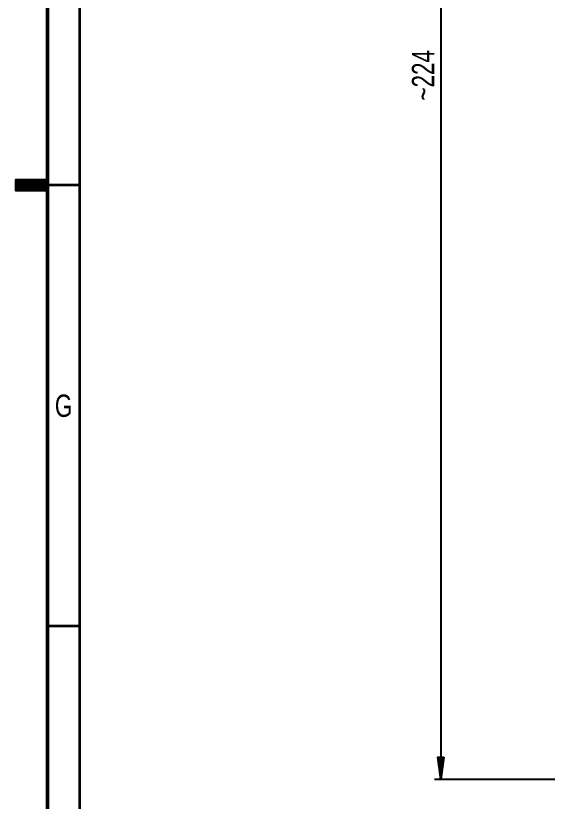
# Model space of a CAD drawing. Extents: x 0 to 1198, y 0 to 840.
# Drawn here: x 0 to 83.3, y 323.4 to 446.6 of the extents above; entities that cross this region are included whole.
import ezdxf
from ezdxf.enums import TextEntityAlignment as Align

# ---------------------------------------------------------------- set-up
doc = ezdxf.new("R2010")
doc.units = 0
doc.header["$LTSCALE"] = 12
for name, pattern in [('L0', [0]), ('LDM', [0]), ('LEA', [0]), ('LFUN', [0]), ('LPRM', [0]), ('SL0', [0]), ('SOLID_MEDIUM', [0]), ('SOLID_THICK', [0])]:
    doc.linetypes.add(name, pattern=pattern)
doc.layers.get('0').update_dxf_attribs({"linetype": 'CONTINUOUS'})
for name, color, linetype in [('4', 7, 'CONTINUOUS'), ('40', 7, 'CONTINUOUS'), ('41', 7, 'CONTINUOUS')]:
    doc.layers.add(name, color=color, linetype=linetype)
doc.styles.add('PLAIN_MEDIUM', font='medtext', dxfattribs={"width": 0.75})
doc.styles.get("Standard").update_dxf_attribs({"font": 'medtext', "width": 0.75})
doc.styles.add('TDM', font='medtext', dxfattribs={"width": 0.75})
doc.dimstyles.new('MEDDIM1145', dxfattribs={"dimtxt": 3.5, "dimasz": 3.5, "dimexe": 1, "dimexo": 1, "dimgap": 1.665, "dimtad": 1, "dimdec": 4, "dimrnd": 0.1, "dimzin": 12, "dimdsep": 46, "dimtxsty": 'Standard', "dimblk": 'MEDFUNV_7', "dimcen": 1.5, "dimclrd": 7, "dimclre": 7, "dimclrt": 7, "dimadec": 0, "dimazin": 0, "dimtfac": 0.7, "dimtdec": 4, "dimtmove": 0, "dimatfit": 3, "dimldrblk": 'MEDFUNV_7', "dimfxl": 0, "dimtolj": 1, "dimtzin": 0, "dimarcsym": 0})

# ---------------------------------------------------------------- blocks, each defined once
blk = doc.blocks.new('MEDFUNV_6')
at = {"color": 0, "linetype": 'LFUN', "lineweight": -2}
for points in [[(1, 0.133), (0, 0), (1, -0.133), (1, 0.133)], [(1, 0.111), (0.167, 0), (1, -0.111)], [(1, 0.089), (0.333, 0), (1, -0.089)], [(1, 0.067), (0.5, 0), (1, -0.067)], [(1, 0.044), (0.667, 0), (1, -0.044)], [(1, 0.022), (0.833, 0), (1, -0.022)]]:
    blk.add_lwpolyline(points, dxfattribs=at)
blk = doc.blocks.new('MEDFUNV_7')
at = {"color": 0, "linetype": 'LFUN', "lineweight": -2}
for points in [[(-1, 0.133), (0, 0), (-1, -0.133), (-1, 0.133)], [(-1, 0.111), (-0.167, 0), (-1, -0.111)], [(-1, 0.089), (-0.333, 0), (-1, -0.089)], [(-1, 0.067), (-0.5, 0), (-1, -0.067)], [(-1, 0.044), (-0.667, 0), (-1, -0.044)], [(-1, 0.022), (-0.833, 0), (-1, -0.022)]]:
    blk.add_lwpolyline(points, dxfattribs=at)
blk = doc.blocks.new('MEDCLUMP_DIM_1146_')
at = {"layer": '4', "color": 7, "linetype": 'LEA', "lineweight": 25}
blk.add_line((121.88, 550.74), (65.65, 550.74), dxfattribs=at)
at = {"layer": '4', "color": 7, "linetype": 'LDM', "lineweight": 25}
blk.add_line((66.65, 550.74), (66.65, 326.83), dxfattribs=at)
at = {"layer": '4', "color": 7, "linetype": 'LEA', "lineweight": 25}
for points in [[(110.25, 326.83), (65.65, 326.83)], [(118.41, 326.83), (112.97, 326.83)], [(122.35, 326.83), (120.99, 326.83)], [(130.38, 326.83), (126.16, 326.83)], [(144.93, 326.83), (137.31, 326.83)]]:
    blk.add_lwpolyline(points, dxfattribs=at)
at = {"layer": '4', "color": 7, "linetype": 'LDM', "lineweight": 25, "xscale": 3.5, "yscale": 3.5, "zscale": 3.5, "rotation": 270}
for name, p in [('MEDFUNV_6', (66.65, 550.74)), ('MEDFUNV_7', (66.65, 326.83))]:
    blk.add_blockref(name, p, dxfattribs=at)
at = {"layer": '4', "color": 23, "lineweight": 35, "style": 'TDM', "width": 0.75}
blk.add_text('~224', height=3.5, rotation=90, dxfattribs=at).set_placement((66.65, 433.27), align=Align.BOTTOM_LEFT)
blk = doc.blocks.new('*D158')
at = {"lineweight": 0}
blk.add_blockref('MEDCLUMP_DIM_1146_', (0, 0), dxfattribs=at)
blk = doc.blocks.new('MEDPRIM_SUP_ZM2_')
at = {"color": 23, "linetype": 'L0', "lineweight": 35}
for p, q in [((-0.13, 0.5), (-4.88, 0.5)), ((-4.88, 0.25), (-0.13, 0.25)), ((-0.13, 0), (-4.88, 0)), ((-4.88, -0.25), (-0.13, -0.25)), ((-0.13, -0.5), (-4.88, -0.5)), ((-4.88, -0.75), (-0.13, -0.75))]:
    blk.add_line(p, q, dxfattribs=at)
at = {"color": 7, "linetype": 'SL0', "lineweight": 25}
blk.add_lwpolyline([(-5, 0.87), (0, 0.87), (0, -0.88), (-5, -0.88), (-5, 0.87)], dxfattribs=at)
at = {"color": 23, "linetype": 'L0', "lineweight": 35}
blk.add_lwpolyline([(-4.88, 0.75), (-0.13, 0.75), (-0.13, -0.75), (-4.88, -0.75), (-4.88, 0.75)], dxfattribs=at)

msp = doc.modelspace()

# ---------------------------------------------------------------- linework, layer by layer
at = {"layer": '40', "color": 92, "linetype": 'SOLID_THICK', "lineweight": 50}
msp.add_lwpolyline([(1182.99927, 76.91017), (1182.99927, 4.99998), (1182.99927, 835), (5, 835), (5, 5)], dxfattribs=at)
at = {"layer": '40', "color": 23, "linetype": 'SOLID_MEDIUM', "lineweight": 35}
for points in [[(10, 419.99994), (5.00003, 419.99994)], [(10, 350.8299), (5.00003, 350.8299)]]:
    msp.add_lwpolyline(points, dxfattribs=at)
at = {"layer": '41', "color": 23, "linetype": 'SOLID_MEDIUM', "lineweight": 35}
msp.add_lwpolyline([(1178, 76.91017), (1178, 830), (10, 830), (10, 10)], dxfattribs=at)

# ---------------------------------------------------------------- block references
at = {"layer": '40', "linetype": 'LPRM', "lineweight": 0, "rotation": 180}
msp.add_blockref('MEDPRIM_SUP_ZM2_', (0, 420), dxfattribs=at)

# ---------------------------------------------------------------- texts
at = {"layer": '40', "color": 23, "lineweight": 35, "style": 'PLAIN_MEDIUM', "width": 0.75}
msp.add_text('G', height=3.5, dxfattribs=at).set_placement((7.5, 385.41492), align=Align.MIDDLE_CENTER)

# ---------------------------------------------------------------- dimensions: what is measured, and where the dimension line sits
at = {"layer": '4', "color": 7, "linetype": 'LDM', "lineweight": 18}
dim = msp.add_linear_dim(base=(66.65, 550.73612), p1=(144.93372, 326.83302), p2=(121.87576, 550.73612), angle=90, dimstyle='MEDDIM1145', override={"dimdec": 1, "dimblk": 'MEDFUNV_7', "dimclrd": 7, "dimclre": 7, "dimclrt": 23, "dimtzin": 8}, dxfattribs=at)
dim.commit()
dim.dimension.update_dxf_attribs({"geometry": '*D158', "text_midpoint": (63.7345, 437.60332)})

doc.saveas('drawing.dxf')
